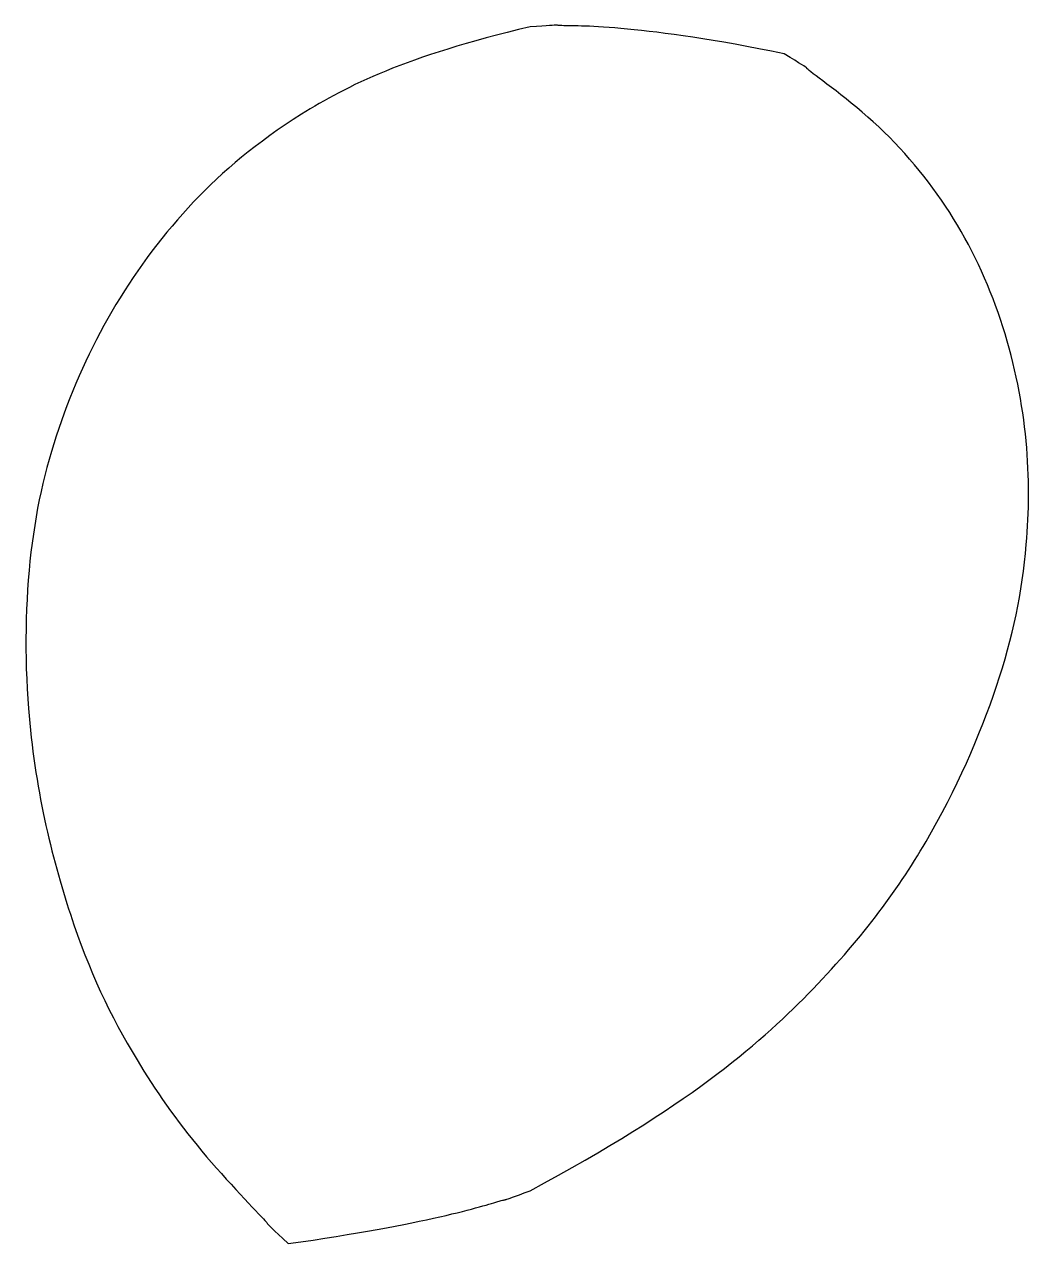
# Model space of a CAD drawing. Header units: millimetres. Extents: x -35 to 34.5, y -42.2 to 42.2.
import ezdxf

# ---------------------------------------------------------------- set-up
doc = ezdxf.new("R2010")
doc.units = ezdxf.units.MM

msp = doc.modelspace()

# ---------------------------------------------------------------- linework, layer by layer
at = {"color": 7, "linetype": 'Continuous'}
for points, knots in [([(0, 42.004), (-8.675, 39.943), (-16.665, 35.896), (-23.518, 30.105), (-28.9, 22.953), (-32.685, 14.834), (-34.841, 6.117), (-35.065, -7.296), (-31.917, -20.311), (-28.098, -28.412), (-23.028, -35.755), (-16.73, -42.19), (-18.911, -40.117), (-16.73, -42.19)], [0, 0, 0, 0, 0.083008, 0.166381, 0.249906, 0.333227, 0.41662, 0.500209, 0.625093, 0.749747, 0.833114, 0.916179, 1, 1, 1, 1]), ([(17.587, 40.139), (7.847, 42.131), (0, 42.004), (2.627, 42.171), (0, 42.004)], [0, 0, 0, 0, 0.5588314, 1, 1, 1, 1]), ([(0, -38.537), (10.939, -32.628), (20.34, -24.539), (27.802, -14.601), (32.784, -3.24), (34.455, 4.873), (34.588, 13.198), (33.009, 21.337), (29.601, 28.901), (24.368, 35.354), (17.587, 40.139), (19.952, 38.669), (17.587, 40.139)], [0, 0, 0, 0, 0.124989, 0.249675, 0.374605, 0.499319, 0.582592, 0.666295, 0.749646, 0.833048, 0.916575, 1, 1, 1, 1]), ([(-16.73, -42.19), (-7.18, -40.85), (0, -38.537), (-2.372, -39.4), (0, -38.537)], [0, 0, 0, 0, 0.561111, 1, 1, 1, 1])]:
    msp.add_open_spline(points, degree=3, knots=knots, dxfattribs=at)

doc.saveas('drawing.dxf')
